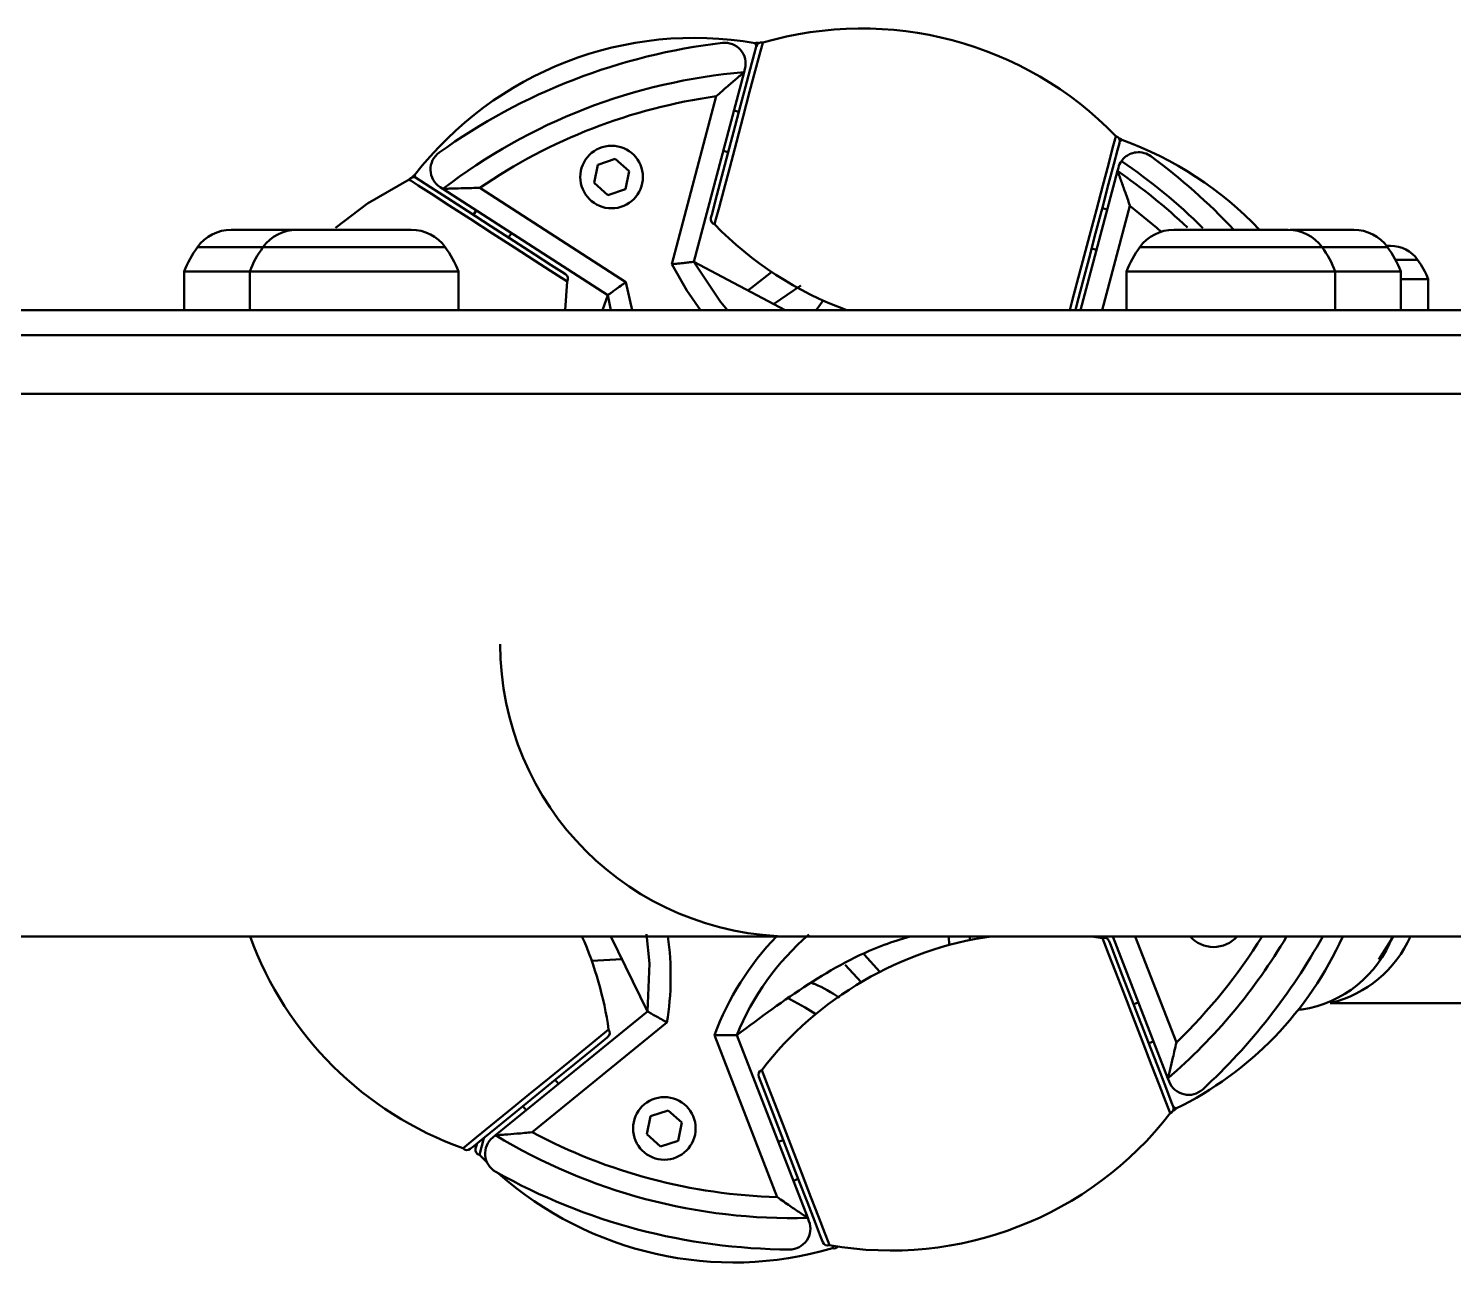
# Model space of a CAD drawing. Header units: millimetres. Extents: x 263 to 2983, y 441 to 2500.
# Drawn here: x 2193 to 2261.2, y 2440.5 to 2499.6 of the extents above; entities that cross this region are included whole.
import ezdxf

# ---------------------------------------------------------------- set-up
doc = ezdxf.new("R2010")
doc.units = ezdxf.units.MM
doc.header["$LTSCALE"] = 0.5
doc.layers.add('BOL', color=7, linetype='Continuous', lineweight=50)

msp = doc.modelspace()

# ---------------------------------------------------------------- linework, layer by layer
at = {"layer": 'BOL'}
for p, q in [((2227.261, 2497.498), (2227.302, 2497.652)), ((2227.261, 2497.498), (2224.858, 2488.413)), ((2223.792, 2488.294), (2225.921, 2496.342)), ((2227.015, 2495.593), (2226.774, 2495.656)), ((2226.263, 2493.723), (2226.503, 2493.659)), ((2220.249, 2493.062), (2220.073, 2492.195)), ((2221.088, 2493.343), (2220.249, 2493.062)), ((2221.751, 2492.757), (2221.088, 2493.343)), ((2221.575, 2491.889), (2221.751, 2492.757)), ((2243.381, 2486.096), (2245.146, 2492.766)), ((2245.187, 2492.919), (2245.146, 2492.766)), ((2220.073, 2492.195), (2220.736, 2491.609)), ((2212.696, 2491.992), (2212.829, 2491.906)), ((2220.727, 2486.813), (2212.829, 2491.906)), ((2214.598, 2491.955), (2221.594, 2487.443)), ((2220.736, 2491.609), (2221.575, 2491.889)), ((2214.43, 2490.874), (2214.295, 2490.664)), ((2245.739, 2491.098), (2244.416, 2486.096)), ((2244.659, 2490.924), (2244.416, 2490.988)), ((2202.698, 2489.95), (2203.053, 2489.95)), ((2203.053, 2489.95), (2205.839, 2489.95)), ((2205.839, 2489.95), (2205.98, 2489.95)), ((2205.98, 2489.95), (2209.447, 2489.95)), ((2209.447, 2489.95), (2211.319, 2489.95)), ((2215.975, 2489.58), (2216.111, 2489.79)), ((2247.839, 2489.95), (2249.746, 2489.95)), ((2249.746, 2489.95), (2253.189, 2489.95)), ((2253.189, 2489.95), (2253.319, 2489.95)), ((2253.413, 2489.95), (2253.696, 2489.95)), ((2253.696, 2489.95), (2256.46, 2489.95)), ((2201.074, 2489.116), (2204.215, 2489.116)), ((2204.215, 2489.116), (2209.962, 2489.116)), ((2209.962, 2489.116), (2212.943, 2489.116)), ((2243.904, 2489.055), (2244.147, 2488.991)), ((2246.215, 2489.116), (2254.736, 2489.116)), ((2254.736, 2489.116), (2254.943, 2489.116)), ((2254.943, 2489.116), (2258.084, 2489.116)), ((2258.037, 2489.179), (2258.221, 2489.179)), ((2224.858, 2488.413), (2229.222, 2486.096)), ((2258.46, 2488.512), (2259.521, 2488.512)), ((2200.438, 2487.95), (2200.438, 2486.096)), ((2200.438, 2487.95), (2203.579, 2487.95)), ((2203.579, 2487.95), (2203.579, 2486.096)), ((2203.579, 2487.95), (2210.163, 2487.95)), ((2210.163, 2487.95), (2213.579, 2487.95)), ((2213.579, 2486.096), (2213.579, 2487.95)), ((2218.683, 2486.096), (2218.781, 2487.472)), ((2221.594, 2487.443), (2221.899, 2486.096)), ((2245.579, 2487.95), (2245.579, 2486.096)), ((2245.579, 2487.95), (2255.342, 2487.95)), ((2255.342, 2487.95), (2255.579, 2487.95)), ((2255.579, 2486.096), (2255.579, 2487.95)), ((2255.579, 2487.95), (2258.72, 2487.95)), ((2258.72, 2486.096), (2258.72, 2487.95)), ((2258.72, 2487.579), (2260.03, 2487.579)), ((2260.03, 2486.096), (2260.03, 2487.579)), ((2220.485, 2486.096), (2220.727, 2486.813)), ((2220.883, 2486.096), (2220.727, 2486.813)), ((2229.978, 2487.281), (2228.671, 2486.388)), ((1512.739, 2486.096), (2400.823, 2486.096)), ((2230.719, 2486.096), (2231.042, 2486.56)), ((1512.739, 2484.896), (2400.823, 2484.896)), ((2274.579, 2482.096), (2184.579, 2482.096)), ((2274.579, 2456.096), (2184.579, 2456.096)), ((2222.632, 2452.502), (2220.877, 2456.096)), ((2237.083, 2455.68), (2237.066, 2456.096)), ((2238.066, 2456.096), (2238.073, 2455.916)), ((2244.42, 2456.014), (2243.905, 2456.096)), ((2247.561, 2449.289), (2244.923, 2456.096)), ((2245.996, 2456.096), (2247.965, 2451.012)), ((2233.01, 2455.233), (2233.756, 2454.392)), ((2232.865, 2453.9), (2232.099, 2454.734)), ((2215.347, 2446.565), (2222.632, 2452.502)), ((2246.15, 2452.931), (2245.918, 2452.841)), ((2253.816, 2452.596), (2253.978, 2452.596)), ((2255.339, 2452.896), (2269.826, 2452.896)), ((2223.564, 2451.971), (2217.111, 2446.712)), ((2228.85, 2443.606), (2225.842, 2451.369)), ((2226.915, 2451.369), (2230.31, 2442.606)), ((2246.64, 2450.976), (2246.872, 2451.066)), ((2218.374, 2449.032), (2218.216, 2449.227)), ((2247.561, 2449.289), (2247.618, 2449.141)), ((2216.665, 2447.963), (2216.824, 2447.768)), ((2223.616, 2447.762), (2222.777, 2447.481)), ((2224.279, 2447.175), (2223.616, 2447.762)), ((2222.777, 2447.481), (2222.601, 2446.614)), ((2224.103, 2446.308), (2224.279, 2447.175)), ((2214.791, 2446.426), (2214.579, 2445.623)), ((2215.347, 2446.565), (2215.224, 2446.465)), ((2222.601, 2446.614), (2223.263, 2446.027)), ((2229.134, 2446.338), (2228.899, 2446.247)), ((2223.263, 2446.027), (2224.103, 2446.308)), ((2214.579, 2445.623), (2214.963, 2445.24)), ((2229.622, 2444.382), (2229.856, 2444.473)), ((2230.368, 2442.458), (2230.31, 2442.606))]:
    msp.add_line(p, q, dxfattribs=at)
at = {"layer": 'BOL', "flags": 128}
for points in [[(2226.062, 2491.015), (2226.287, 2491.868), (2226.571, 2492.939), (2226.889, 2494.142), (2227.216, 2495.379), (2227.526, 2496.549), (2227.793, 2497.559), (2227.996, 2498.326), (2228.119, 2498.788), (2228.152, 2498.912)], [(2227.85, 2498.749), (2227.798, 2498.882), (2227.795, 2498.892)], [(2227.846, 2498.735), (2227.793, 2498.534), (2227.638, 2497.95), (2227.398, 2497.041), (2227.095, 2495.896), (2226.759, 2494.626), (2226.423, 2493.357), (2226.12, 2492.211), (2225.879, 2491.302), (2225.725, 2490.719), (2225.672, 2490.518)], [(2242.862, 2486.096), (2242.979, 2486.538), (2243.205, 2487.391), (2243.489, 2488.462), (2243.807, 2489.665), (2244.134, 2490.902), (2244.444, 2492.073), (2244.711, 2493.083), (2244.914, 2493.85), (2245.036, 2494.312), (2245.069, 2494.436)], [(2243.273, 2486.671), (2243.498, 2487.521), (2243.782, 2488.593), (2244.099, 2489.792), (2244.422, 2491.011), (2244.721, 2492.143), (2244.97, 2493.086), (2245.148, 2493.756), (2245.238, 2494.095), (2245.247, 2494.13)], [(2245.254, 2494.172), (2245.309, 2494.217), (2245.354, 2494.253)], [(2211.218, 2492.351), (2209.228, 2491.203), (2207.695, 2490.043)], [(2211.218, 2492.351), (2211.292, 2492.303), (2211.651, 2492.071), (2212.282, 2491.664), (2213.133, 2491.115), (2214.136, 2490.469), (2215.208, 2489.777), (2216.263, 2489.096), (2217.216, 2488.482), (2217.99, 2487.983), (2218.521, 2487.64), (2218.767, 2487.482), (2218.781, 2487.472)], [(2211.525, 2492.446), (2211.483, 2492.554), (2211.479, 2492.564)], [(2218.706, 2487.818), (2218.532, 2487.931), (2218.024, 2488.258), (2217.234, 2488.768), (2216.239, 2489.41), (2215.135, 2490.122), (2214.031, 2490.833), (2213.036, 2491.476), (2212.245, 2491.985), (2211.738, 2492.312), (2211.563, 2492.425)], [(2225.849, 2490.212), (2225.85, 2490.216), (2225.912, 2490.449), (2226.062, 2491.015)], [(2247.236, 2489.856), (2247.027, 2490.042), (2245.739, 2491.098)], [(2225.174, 2486.096), (2224.51, 2487.038), (2223.792, 2488.294)], [(2224.858, 2488.413), (2226.13, 2486.498), (2226.467, 2486.096)], [(2227.417, 2487.023), (2227.781, 2487.287), (2228.585, 2487.926)], [(2243.121, 2486.096), (2243.127, 2486.119), (2243.273, 2486.671)], [(2222.632, 2452.502), (2222.728, 2454.8), (2222.582, 2456.197)], [(2244.42, 2456.014), (2244.421, 2456.011), (2244.505, 2455.797)], [(2258.35, 2456.096), (2258.241, 2455.9), (2257.659, 2454.993)], [(2244.505, 2455.797), (2244.712, 2455.26), (2245.028, 2454.445), (2245.427, 2453.416), (2245.875, 2452.258), (2246.338, 2451.065), (2246.777, 2449.932), (2247.156, 2448.953), (2247.446, 2448.205), (2247.622, 2447.75), (2247.672, 2447.622)], [(2247.815, 2447.945), (2247.74, 2448.139), (2247.521, 2448.702), (2247.182, 2449.579), (2246.754, 2450.684), (2246.279, 2451.908), (2245.805, 2453.133), (2245.377, 2454.238), (2245.037, 2455.114), (2244.819, 2455.677), (2244.744, 2455.871)], [(2221.456, 2455.004), (2221.411, 2455.004), (2219.961, 2454.923)], [(2230.698, 2452.375), (2230.192, 2452.683), (2229.308, 2453.166)], [(2214.438, 2446.47), (2215.122, 2447.028), (2215.981, 2447.728), (2216.945, 2448.514), (2217.937, 2449.322), (2218.876, 2450.087), (2219.686, 2450.747), (2220.301, 2451.249), (2220.671, 2451.55), (2220.771, 2451.632)], [(2214.754, 2446.405), (2215.435, 2446.961), (2216.295, 2447.661), (2217.256, 2448.445), (2218.234, 2449.242), (2219.141, 2449.981), (2219.897, 2450.597), (2220.435, 2451.036), (2220.707, 2451.257), (2220.735, 2451.28)], [(2227.96, 2449.368), (2227.96, 2449.367), (2228.039, 2449.163)], [(2228.039, 2449.163), (2228.248, 2448.625), (2228.567, 2447.801), (2228.969, 2446.764), (2229.417, 2445.606), (2229.873, 2444.431), (2230.295, 2443.342), (2230.645, 2442.436), (2230.894, 2441.795), (2231.018, 2441.474), (2231.03, 2441.442)], [(2228.102, 2449.692), (2228.104, 2449.689), (2228.187, 2449.474)], [(2228.187, 2449.474), (2228.394, 2448.938), (2228.711, 2448.122), (2229.109, 2447.094), (2229.557, 2445.936), (2230.02, 2444.743), (2230.459, 2443.61), (2230.838, 2442.63), (2231.128, 2441.883), (2231.304, 2441.428), (2231.354, 2441.3)], [(2247.82, 2447.93), (2247.84, 2447.917), (2247.948, 2447.847)], [(2213.794, 2445.946), (2213.798, 2445.949), (2213.984, 2446.101), (2214.438, 2446.47)], [(2214.146, 2445.91), (2214.146, 2445.911), (2214.311, 2446.045), (2214.754, 2446.405)], [(2214.465, 2446.17), (2214.454, 2446.13), (2214.401, 2445.929)], [(2231.498, 2441.152), (2231.499, 2441.157), (2231.529, 2441.27)]]:
    msp.add_lwpolyline(points, dxfattribs=at)
at = {"layer": 'BOL'}
for centre in [(2220.912, 2492.476), (2223.44, 2446.894)]:
    msp.add_circle(centre, 1.5, dxfattribs=at)
for centre, radius, start, end in [((2232.899, 2482.649), 16.943, 44.08465, 106.27312), ((2224.883, 2482.201), 16.943, 80.10374, 142.29222), ((2229.579, 2470.096), 29, 96.65242, 125.70535), ((2226.335, 2497.907), 1, 345.17888, 96.65242), ((2227.885, 2498.659), 0.25, 69.47895, 111.19798), ((2228.088, 2498.671), 0.25, 75.17888, 165.17888), ((2229.579, 2470.096), 27.5, 94.83436, 127.5234), ((2229.579, 2470.096), 26.5, 97.93394, 124.42382), ((2245.005, 2494.194), 0.25, 345.17888, 75.17888), ((2245.16, 2494.095), 0.25, 39.19798, 79.04299), ((2239.641, 2478.303), 16.943, 43.425, 70.29222), ((2213.238, 2492.833), 1, 125.70535, 237.17888), ((2229.579, 2470.096), 29, 43.20479, 53.70535), ((2229.579, 2470.096), 27.5, 46.55072, 55.5234), ((2246.153, 2492.663), 1, 144.72854, 165.17888), ((2229.579, 2470.096), 28, 45.39815, 55.75173), ((2211.428, 2492.215), 0.25, 57.17888, 147.17888), ((2211.569, 2492.331), 0.25, 111.19798, 150.75479), ((2225.913, 2490.454), 0.25, 165.17888, 255.17888), ((2238.019, 2501.999), 16.943, 224.08465, 249.8271), ((2202.698, 2487.95), 2, 90, 144.30754), ((2205.839, 2487.95), 2, 90, 144.30754), ((2211.319, 2487.95), 2, 35.69246, 90), ((2247.839, 2487.95), 2, 90, 144.30754), ((2253.319, 2487.95), 2, 35.69246, 90), ((2256.46, 2487.95), 2, 35.69246, 90), ((2205.438, 2485.981), 5.373, 144.30754, 158.51369), ((2208.579, 2485.981), 5.373, 144.30754, 158.51369), ((2208.579, 2485.981), 5.373, 21.48631, 35.69246), ((2250.579, 2485.981), 5.373, 144.30754, 158.51369), ((2250.579, 2485.981), 5.373, 21.48631, 35.69246), ((2253.72, 2485.981), 5.373, 21.48631, 35.69246), ((2258.221, 2487.579), 1.6, 35.69246, 90), ((2256.03, 2486.004), 4.299, 21.48631, 35.69246), ((2218.571, 2487.608), 0.25, 327.17888, 57.17888), ((2229.579, 2470.096), 14, 180, 270), ((2219.513, 2461.894), 16.943, 200.01296, 250.27312), ((2203.997, 2449.249), 16.943, 8.08465, 23.83659), ((2210.048, 2454.179), 13.695, 350.72421, 8.0463), ((2238.682, 2446.602), 13.695, 136.11631, 159.63355), ((2238.682, 2446.602), 12.695, 130.99265, 157.94932), ((2241.503, 2439.325), 16.943, 98.15202, 142.27312), ((2244.511, 2455.781), 0.25, 21.17888, 111.17888), ((2229.579, 2470.096), 27.5, 310.83436, 329.39671), ((2240.493, 2463.062), 16.943, 296.10374, 335.72328), ((2229.579, 2470.096), 26.5, 313.93394, 328.10921), ((2249.749, 2457.086), 1.5, 221.28009, 318.71991), ((2229.579, 2470.096), 29, 312.65242, 331.13427), ((2253.158, 2458.05), 5.516, 278.55541, 339.24805), ((2254.056, 2458.352), 5.597, 283.62749, 336.23047), ((2220.577, 2451.474), 0.25, 309.17888, 39.17888), ((2228.193, 2449.459), 0.25, 111.17888, 201.17888), ((2248.55, 2449.503), 1, 201.17888, 312.65242), ((2247.582, 2447.855), 0.25, 291.17888, 21.17888), ((2247.738, 2447.983), 0.25, 284.56435, 327.19798), ((2234.271, 2457.989), 16.943, 260.08465, 322.27312), ((2215.856, 2445.689), 1, 129.17888, 240.65242), ((2229.579, 2470.096), 27.5, 238.83436, 271.5234), ((2229.579, 2470.096), 26.5, 241.93394, 268.42382), ((2213.988, 2446.104), 0.25, 219.17888, 309.17888), ((2214.643, 2445.865), 0.25, 165.19798, 255.19798), ((2229.579, 2470.096), 29, 240.65242, 269.70535), ((2226.745, 2457.415), 16.943, 228.40547, 286.29222), ((2229.435, 2442.096), 1, 269.70535, 21.17888), ((2231.264, 2441.533), 0.25, 201.17888, 291.17888), ((2231.562, 2441.394), 0.25, 255.19798, 320.29673)]:
    msp.add_arc(centre, radius, start, end, dxfattribs=at)
for points, knots in [([(2225.921, 2496.342), (2225.923, 2496.344), (2226.109, 2496.507), (2226.451, 2496.809), (2226.869, 2497.166), (2227.115, 2497.375), (2227.239, 2497.479), (2227.254, 2497.492), (2227.261, 2497.498)], [0, 0, 0, 0, 0.003007, 0.336082, 0.617249, 0.78557, 0.892371, 1, 1, 1, 1]), ([(2246.745, 2493.469), (2246.744, 2493.47), (2246.65, 2493.54), (2246.43, 2493.648), (2246.076, 2493.683), (2245.757, 2493.596), (2245.509, 2493.447), (2245.394, 2493.31), (2245.337, 2493.241)], [0, 0, 0, 0, 0.003363, 0.257326, 0.525948, 0.721628, 0.860492, 1, 1, 1, 1]), ([(2245.739, 2491.098), (2245.738, 2491.1), (2245.662, 2491.336), (2245.508, 2491.766), (2245.324, 2492.283), (2245.212, 2492.586), (2245.156, 2492.738), (2245.149, 2492.756), (2245.146, 2492.766)], [0, 0, 0, 0, 0.0029611, 0.3360346, 0.6172234, 0.7855712, 0.8923614, 1, 1, 1, 1]), ([(2214.598, 2491.955), (2214.596, 2491.955), (2214.348, 2491.952), (2213.892, 2491.943), (2213.343, 2491.926), (2213.021, 2491.914), (2212.859, 2491.908), (2212.839, 2491.907), (2212.829, 2491.906)], [0, 0, 0, 0, 0.002964, 0.336027, 0.617242, 0.785572, 0.892367, 1, 1, 1, 1]), ([(2223.792, 2488.294), (2223.794, 2488.294), (2223.896, 2488.305), (2224.114, 2488.328), (2224.414, 2488.362), (2224.66, 2488.39), (2224.825, 2488.409), (2224.847, 2488.412), (2224.858, 2488.413)], [0, 0, 0, 0, 0.004807, 0.189267, 0.404979, 0.607233, 0.803484, 1, 1, 1, 1]), ([(2221.594, 2487.443), (2221.592, 2487.441), (2221.51, 2487.38), (2221.333, 2487.251), (2221.089, 2487.073), (2220.888, 2486.928), (2220.753, 2486.831), (2220.735, 2486.819), (2220.727, 2486.813)], [0, 0, 0, 0, 0.004769, 0.189234, 0.404931, 0.607202, 0.803472, 1, 1, 1, 1]), ([(2235.211, 2456.096), (2234.795, 2455.967), (2233.074, 2455.433), (2230.254, 2453.85), (2228.037, 2452.203), (2226.915, 2451.369)], [0, 0, 0, 0, 0.136036, 0.562623, 1, 1, 1, 1]), ([(2230.483, 2453.874), (2230.534, 2453.855), (2231.01, 2453.675), (2231.441, 2453.4), (2231.827, 2453.155)], [0, 0, 0, 0, 0.10684, 1, 1, 1, 1]), ([(2222.632, 2452.502), (2222.642, 2452.497), (2222.66, 2452.486), (2222.805, 2452.405), (2223.021, 2452.283), (2223.283, 2452.133), (2223.474, 2452.024), (2223.562, 2451.973), (2223.564, 2451.971)], [0, 0, 0, 0, 0.196532, 0.392801, 0.595027, 0.810797, 0.995239, 1, 1, 1, 1]), ([(2226.915, 2451.369), (2226.904, 2451.369), (2226.883, 2451.369), (2226.717, 2451.37), (2226.469, 2451.371), (2226.167, 2451.37), (2225.947, 2451.369), (2225.845, 2451.369), (2225.842, 2451.369)], [0, 0, 0, 0, 0.196521, 0.392786, 0.595041, 0.810818, 0.99522, 1, 1, 1, 1]), ([(2247.561, 2449.289), (2247.563, 2449.299), (2247.568, 2449.318), (2247.607, 2449.476), (2247.683, 2449.789), (2247.811, 2450.323), (2247.911, 2450.768), (2247.965, 2451.01), (2247.965, 2451.012)], [0, 0, 0, 0, 0.107639, 0.214435, 0.382768, 0.663955, 0.997032, 1, 1, 1, 1]), ([(2215.347, 2446.565), (2215.357, 2446.566), (2215.377, 2446.567), (2215.539, 2446.578), (2215.86, 2446.602), (2216.408, 2446.646), (2216.862, 2446.688), (2217.109, 2446.712), (2217.111, 2446.712)], [0, 0, 0, 0, 0.107638, 0.214427, 0.382756, 0.663951, 0.997023, 1, 1, 1, 1]), ([(2230.31, 2442.606), (2230.302, 2442.611), (2230.285, 2442.622), (2230.15, 2442.712), (2229.883, 2442.892), (2229.429, 2443.201), (2229.054, 2443.461), (2228.852, 2443.605), (2228.85, 2443.606)], [0, 0, 0, 0, 0.107633, 0.214427, 0.382766, 0.663951, 0.997024, 1, 1, 1, 1])]:
    msp.add_open_spline(points, degree=3, knots=knots, dxfattribs=at)

doc.saveas('drawing.dxf')
